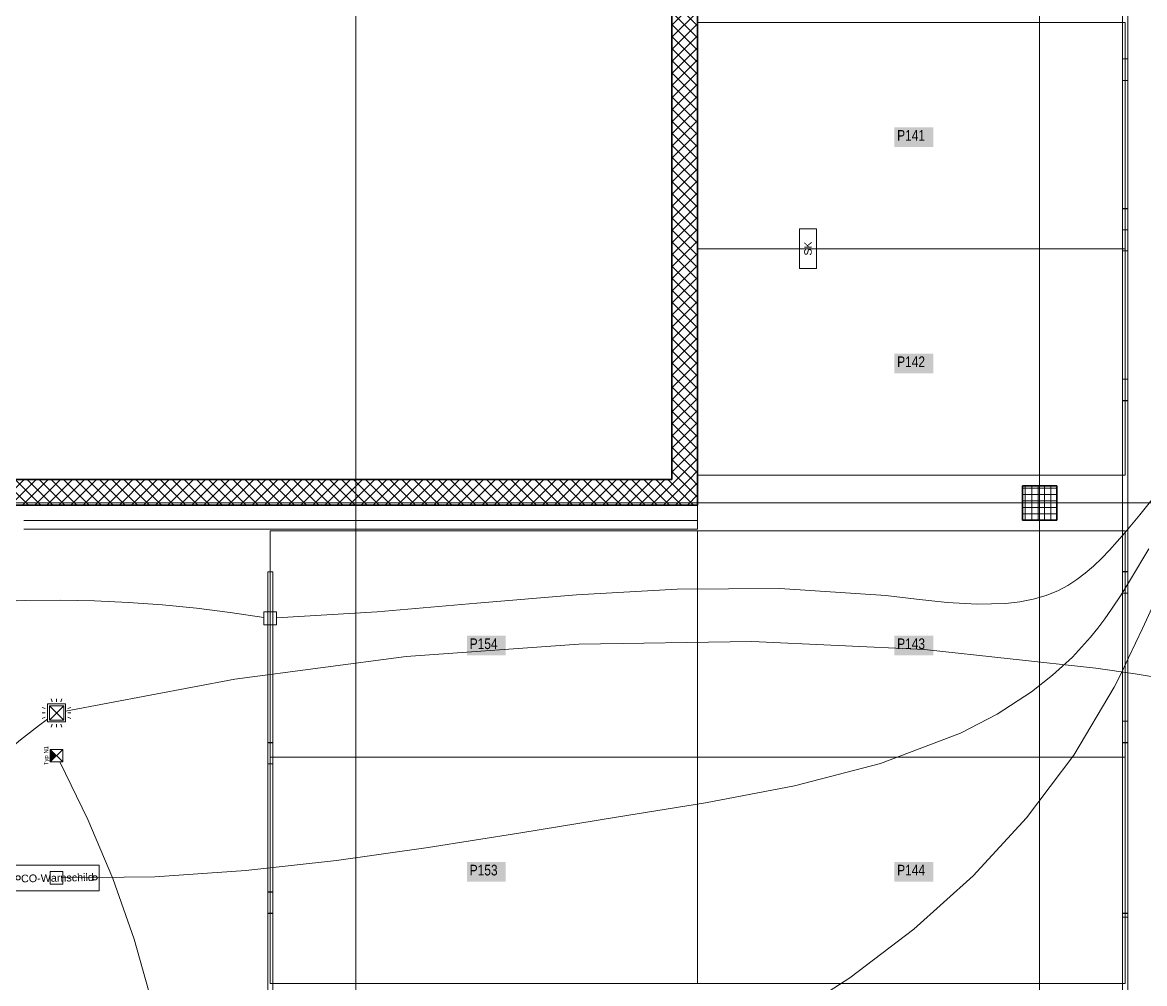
# Model space of a CAD drawing. Extents: x -1067 to 613, y -179 to 712.
# Drawn here: x -843.1 to -580.5, y -12.6 to 212.4 of the extents above; entities that cross this region are included whole.
import ezdxf
from ezdxf.lldxf.tags import DXFTag

# ---------------------------------------------------------------- set-up
doc = ezdxf.new("R2010")
doc.units = 0
doc.layers.get('0').update_dxf_attribs({"lineweight": 13})
for name, color, linetype, lineweight, true_color in [('A-DETL-____-OTLN', 5, 'Continuous', 9, 0x0000ff), ('EL01_WAN_BUS-KNX', 7, 'Continuous', 13, 0xcc0099), ('EL01_WAN_CO-Anlage', 7, 'Continuous', 13, 0x993300), ('EL01_WAN_Leitung_BUS-KNX', 4, 'Continuous', 13, 0x00ffff), ('EL01_WAN_Leitung_HLKS', 5, 'Continuous', 13, 0x0000ff), ('EL01_WAN_Leitung_Licht', 7, 'Continuous', 13, 0x0080ff), ('EL01_WAN_Leitung_Notbeleuchtung', 7, 'Continuous', 13, 0x009900), ('EL01_WAN_Leuchten', 7, 'Continuous', 13, 0x0080ff), ('EL01_WAN_Licht', 7, 'Continuous', 13, 0x0080ff), ('EL01_WAN_Notbeleuchtungen', 7, 'Continuous', 13, 0x009900), ('EL01_WAN_Notbeleuchtungentyp', 7, 'Continuous', 13, 0x009900), ('EL01_WAN_Schlaufkasten', 1, 'Continuous', 13, 0xff0000)]:
    doc.layers.add(name, color=color, linetype=linetype, lineweight=lineweight, true_color=true_color)
for name, color, linetype, lineweight in [('A-FLOR-____-OTLN', 7, 'Continuous', 9), ('A-WALL-____-MCUT', 7, 'Continuous', 35), ('A-WALL-____-PATT', 7, 'Continuous', 35), ('C-PRKG-____-IDEN', 7, 'Continuous', 5), ('C-PRKG-____-OTLN', 7, 'Continuous', 9), ('S-COLS-____-MCUT', 7, 'Continuous', 35), ('S-COLS-____-OTLN', 7, 'Continuous', 9), ('S-GRID-____-OTLN', 7, 'Continuous', 5)]:
    doc.layers.add(name, color=color, linetype=linetype, lineweight=lineweight)
doc.styles.get("Standard").update_dxf_attribs({"font": 'arial.ttf'})
tags = doc.linetypes.add('_Rasterlinie_', pattern=[0.375, 0.2, -0.05, 0.075, -0.05]).pattern_tags.tags
tags[10:11] = [DXFTag(74, 4), DXFTag(75, 0), DXFTag(340, '0'), DXFTag(46, 1.0), DXFTag(50, 0.0), DXFTag(44, 0.0), DXFTag(45, 0.0)]
tags[8:9] = [DXFTag(74, 4), DXFTag(75, 0), DXFTag(340, '0'), DXFTag(46, 1.0), DXFTag(50, 0.0), DXFTag(44, 0.0), DXFTag(45, 0.0)]
tags[6:7] = [DXFTag(74, 4), DXFTag(75, 0), DXFTag(340, '0'), DXFTag(46, 1.0), DXFTag(50, 0.0), DXFTag(44, 0.0), DXFTag(45, 0.0)]
tags[4:5] = [DXFTag(74, 4), DXFTag(75, 0), DXFTag(340, '0'), DXFTag(46, 1.0), DXFTag(50, 0.0), DXFTag(44, 0.0), DXFTag(45, 0.0)]
tags = doc.linetypes.add('Gestrichelt', pattern=[0.1, 0.05, -0.05]).pattern_tags.tags
tags[6:7] = [DXFTag(74, 4), DXFTag(75, 0), DXFTag(340, '0'), DXFTag(46, 1.0), DXFTag(50, 0.0), DXFTag(44, 0.0), DXFTag(45, 0.0)]
tags[4:5] = [DXFTag(74, 4), DXFTag(75, 0), DXFTag(340, '0'), DXFTag(46, 1.0), DXFTag(50, 0.0), DXFTag(44, 0.0), DXFTag(45, 0.0)]

# ---------------------------------------------------------------- blocks, each defined once
blk = doc.blocks.new('Referenz-A0UJ3194XE', base_point=(-1062.18, -175.86))
at = {"layer": 'A-DETL-____-OTLN', "color": 0, "linetype": 'Continuous', "lineweight": 35, "ltscale": 0.35}
blk.add_line((-845.1, 99.38), (-842.7, 99.38), dxfattribs=at)
at = {"layer": 'A-DETL-____-OTLN', "color": 0, "linetype": 'Gestrichelt', "ltscale": 0.13}
for p, q in [((-685.1, 99.36), (-685.1, 93.76)), ((-685.1, 93.76), (-842.7, 93.76))]:
    blk.add_line(p, q, dxfattribs=at)
at = {"layer": 'A-FLOR-____-OTLN', "color": 0, "linetype": 'Continuous', "ltscale": 0.13}
for p, q in [((-685.1, 99.36), (-842.7, 99.36)), ((-685.1, 95.78), (-685.1, 99.38)), ((-685.1, 95.78), (-842.7, 95.78))]:
    blk.add_line(p, q, dxfattribs=at)
at = {"layer": 'A-WALL-____-MCUT', "color": 0, "linetype": 'Continuous', "ltscale": 0.35}
for p, q in [((-691.1, 105.38), (-691.1, 419.38)), ((-685.1, 99.38), (-685.1, 338.38)), ((-691.1, 105.38), (-991.1, 105.38)), ((-842.7, 99.38), (-685.1, 99.38))]:
    blk.add_line(p, q, dxfattribs=at)
at = {"layer": 'A-WALL-____-PATT', "color": 0, "linetype": 'Continuous', "lineweight": 9, "ltscale": 0.13}
for p, q in [((-691.1, 211.7), (-685.1, 217.7)), ((-685.1, 211.55), (-691.1, 217.55)), ((-691.1, 208.87), (-685.1, 214.87)), ((-685.1, 208.72), (-691.1, 214.72)), ((-691.1, 206.04), (-685.1, 212.04)), ((-685.1, 205.89), (-691.1, 211.89)), ((-691.1, 203.22), (-685.1, 209.22)), ((-685.1, 203.07), (-691.1, 209.07)), ((-691.1, 200.39), (-685.1, 206.39)), ((-685.1, 200.24), (-691.1, 206.24)), ((-691.1, 197.56), (-685.1, 203.56)), ((-685.1, 197.41), (-691.1, 203.41)), ((-691.1, 194.73), (-685.1, 200.73)), ((-685.1, 194.58), (-691.1, 200.58)), ((-691.1, 191.9), (-685.1, 197.9)), ((-685.1, 191.75), (-691.1, 197.75)), ((-691.1, 189.07), (-685.1, 195.07)), ((-685.1, 188.92), (-691.1, 194.92)), ((-691.1, 186.25), (-685.1, 192.25)), ((-685.1, 186.09), (-691.1, 192.09)), ((-691.1, 183.42), (-685.1, 189.42)), ((-685.1, 183.27), (-691.1, 189.27)), ((-691.1, 180.59), (-685.1, 186.59)), ((-685.1, 180.44), (-691.1, 186.44)), ((-691.1, 177.76), (-685.1, 183.76)), ((-685.1, 177.61), (-691.1, 183.61)), ((-691.1, 174.93), (-685.1, 180.93)), ((-685.1, 174.78), (-691.1, 180.78)), ((-691.1, 172.1), (-685.1, 178.1)), ((-685.1, 171.95), (-691.1, 177.95)), ((-691.1, 169.28), (-685.1, 175.28)), ((-685.1, 169.12), (-691.1, 175.12)), ((-691.1, 166.45), (-685.1, 172.45)), ((-685.1, 166.3), (-691.1, 172.3)), ((-691.1, 163.62), (-685.1, 169.62)), ((-685.1, 163.47), (-691.1, 169.47)), ((-691.1, 160.79), (-685.1, 166.79)), ((-685.1, 160.64), (-691.1, 166.64)), ((-691.1, 157.96), (-685.1, 163.96)), ((-685.1, 157.81), (-691.1, 163.81)), ((-691.1, 155.13), (-685.1, 161.13)), ((-685.1, 154.98), (-691.1, 160.98)), ((-691.1, 152.3), (-685.1, 158.3)), ((-685.1, 152.15), (-691.1, 158.15)), ((-691.1, 149.48), (-685.1, 155.48)), ((-685.1, 149.32), (-691.1, 155.32)), ((-691.1, 146.65), (-685.1, 152.65)), ((-685.1, 146.5), (-691.1, 152.5)), ((-691.1, 143.82), (-685.1, 149.82)), ((-685.1, 143.67), (-691.1, 149.67)), ((-691.1, 140.99), (-685.1, 146.99)), ((-685.1, 140.84), (-691.1, 146.84)), ((-691.1, 138.16), (-685.1, 144.16)), ((-685.1, 138.01), (-691.1, 144.01)), ((-691.1, 135.33), (-685.1, 141.33)), ((-685.1, 135.18), (-691.1, 141.18)), ((-691.1, 132.51), (-685.1, 138.51)), ((-685.1, 132.35), (-691.1, 138.35)), ((-691.1, 129.68), (-685.1, 135.68)), ((-685.1, 129.53), (-691.1, 135.53)), ((-691.1, 126.85), (-685.1, 132.85)), ((-685.1, 126.7), (-691.1, 132.7)), ((-691.1, 124.02), (-685.1, 130.02)), ((-685.1, 123.87), (-691.1, 129.87)), ((-691.1, 121.19), (-685.1, 127.19)), ((-685.1, 121.04), (-691.1, 127.04)), ((-691.1, 118.36), (-685.1, 124.36)), ((-685.1, 118.21), (-691.1, 124.21)), ((-691.1, 115.53), (-685.1, 121.53)), ((-685.1, 115.38), (-691.1, 121.38)), ((-691.1, 112.71), (-685.1, 118.71)), ((-685.1, 112.56), (-691.1, 118.56)), ((-691.1, 109.88), (-685.1, 115.88)), ((-685.1, 109.73), (-691.1, 115.73)), ((-691.1, 107.05), (-685.1, 113.05)), ((-685.1, 106.9), (-691.1, 112.9)), ((-686.4, 105.38), (-691.1, 110.07)), ((-689.94, 105.38), (-685.1, 110.22)), ((-848.68, 99.38), (-842.68, 105.38)), ((-841.62, 99.38), (-847.62, 105.38)), ((-845.85, 99.38), (-839.85, 105.38)), ((-838.79, 99.38), (-844.79, 105.38)), ((-843.02, 99.38), (-837.02, 105.38)), ((-835.97, 99.38), (-841.97, 105.38)), ((-840.19, 99.38), (-834.19, 105.38)), ((-833.14, 99.38), (-839.14, 105.38)), ((-837.36, 99.38), (-831.36, 105.38)), ((-830.31, 99.38), (-836.31, 105.38)), ((-834.54, 99.38), (-828.54, 105.38)), ((-827.48, 99.38), (-833.48, 105.38)), ((-831.71, 99.38), (-825.71, 105.38)), ((-824.65, 99.38), (-830.65, 105.38)), ((-828.88, 99.38), (-822.88, 105.38)), ((-821.82, 99.38), (-827.82, 105.38)), ((-826.05, 99.38), (-820.05, 105.38)), ((-819, 99.38), (-825, 105.38)), ((-823.22, 99.38), (-817.22, 105.38)), ((-816.17, 99.38), (-822.17, 105.38)), ((-820.39, 99.38), (-814.39, 105.38)), ((-813.34, 99.38), (-819.34, 105.38)), ((-817.56, 99.38), (-811.56, 105.38)), ((-810.51, 99.38), (-816.51, 105.38)), ((-814.74, 99.38), (-808.74, 105.38)), ((-807.68, 99.38), (-813.68, 105.38)), ((-811.91, 99.38), (-805.91, 105.38)), ((-804.85, 99.38), (-810.85, 105.38)), ((-809.08, 99.38), (-803.08, 105.38)), ((-802.03, 99.38), (-808.03, 105.38)), ((-806.25, 99.38), (-800.25, 105.38)), ((-799.2, 99.38), (-805.2, 105.38)), ((-803.42, 99.38), (-797.42, 105.38)), ((-796.37, 99.38), (-802.37, 105.38)), ((-800.59, 99.38), (-794.59, 105.38)), ((-793.54, 99.38), (-799.54, 105.38)), ((-797.77, 99.38), (-791.77, 105.38)), ((-790.71, 99.38), (-796.71, 105.38)), ((-794.94, 99.38), (-788.94, 105.38)), ((-787.88, 99.38), (-793.88, 105.38)), ((-792.11, 99.38), (-786.11, 105.38)), ((-785.05, 99.38), (-791.05, 105.38)), ((-789.28, 99.38), (-783.28, 105.38)), ((-782.23, 99.38), (-788.23, 105.38)), ((-786.45, 99.38), (-780.45, 105.38)), ((-779.4, 99.38), (-785.4, 105.38)), ((-783.62, 99.38), (-777.62, 105.38)), ((-776.57, 99.38), (-782.57, 105.38)), ((-780.8, 99.38), (-774.8, 105.38)), ((-773.74, 99.38), (-779.74, 105.38)), ((-777.97, 99.38), (-771.97, 105.38)), ((-770.91, 99.38), (-776.91, 105.38)), ((-775.14, 99.38), (-769.14, 105.38)), ((-768.08, 99.38), (-774.08, 105.38)), ((-772.31, 99.38), (-766.31, 105.38)), ((-765.26, 99.38), (-771.26, 105.38)), ((-769.48, 99.38), (-763.48, 105.38)), ((-762.43, 99.38), (-768.43, 105.38)), ((-766.65, 99.38), (-760.65, 105.38)), ((-759.6, 99.38), (-765.6, 105.38)), ((-763.82, 99.38), (-757.82, 105.38)), ((-756.77, 99.38), (-762.77, 105.38)), ((-761, 99.38), (-755, 105.38)), ((-753.94, 99.38), (-759.94, 105.38)), ((-758.17, 99.38), (-752.17, 105.38)), ((-751.11, 99.38), (-757.11, 105.38)), ((-755.34, 99.38), (-749.34, 105.38)), ((-748.28, 99.38), (-754.28, 105.38)), ((-752.51, 99.38), (-746.51, 105.38)), ((-745.46, 99.38), (-751.46, 105.38)), ((-749.68, 99.38), (-743.68, 105.38)), ((-742.63, 99.38), (-748.63, 105.38)), ((-746.85, 99.38), (-740.85, 105.38)), ((-739.8, 99.38), (-745.8, 105.38)), ((-744.03, 99.38), (-738.03, 105.38)), ((-736.97, 99.38), (-742.97, 105.38)), ((-741.2, 99.38), (-735.2, 105.38)), ((-734.14, 99.38), (-740.14, 105.38)), ((-738.37, 99.38), (-732.37, 105.38)), ((-731.31, 99.38), (-737.31, 105.38)), ((-735.54, 99.38), (-729.54, 105.38)), ((-728.49, 99.38), (-734.49, 105.38)), ((-732.71, 99.38), (-726.71, 105.38)), ((-725.66, 99.38), (-731.66, 105.38)), ((-729.88, 99.38), (-723.88, 105.38)), ((-722.83, 99.38), (-728.83, 105.38)), ((-727.06, 99.38), (-721.06, 105.38)), ((-720, 99.38), (-726, 105.38)), ((-724.23, 99.38), (-718.23, 105.38)), ((-717.17, 99.38), (-723.17, 105.38)), ((-721.4, 99.38), (-715.4, 105.38)), ((-714.34, 99.38), (-720.34, 105.38)), ((-718.57, 99.38), (-712.57, 105.38)), ((-711.52, 99.38), (-717.52, 105.38)), ((-715.74, 99.38), (-709.74, 105.38)), ((-708.69, 99.38), (-714.69, 105.38)), ((-712.91, 99.38), (-706.91, 105.38)), ((-705.86, 99.38), (-711.86, 105.38)), ((-710.08, 99.38), (-704.08, 105.38)), ((-703.03, 99.38), (-709.03, 105.38)), ((-707.26, 99.38), (-701.26, 105.38)), ((-700.2, 99.38), (-706.2, 105.38)), ((-704.43, 99.38), (-698.43, 105.38)), ((-697.37, 99.38), (-703.37, 105.38)), ((-701.6, 99.38), (-695.6, 105.38)), ((-694.54, 99.38), (-700.54, 105.38)), ((-698.77, 99.38), (-692.77, 105.38)), ((-691.72, 99.38), (-697.72, 105.38)), ((-695.94, 99.38), (-689.94, 105.38)), ((-688.89, 99.38), (-694.89, 105.38)), ((-693.11, 99.38), (-687.11, 105.38)), ((-686.06, 99.38), (-692.06, 105.38)), ((-689.23, 105.38), (-691.1, 107.24)), ((-685.1, 101.24), (-689.23, 105.38)), ((-687.11, 105.38), (-685.1, 107.39)), ((-685.1, 104.07), (-686.4, 105.38)), ((-690.29, 99.38), (-685.1, 104.56)), ((-687.46, 99.38), (-685.1, 101.74))]:
    blk.add_line(p, q, dxfattribs=at)
at = {"layer": 'C-PRKG-____-IDEN', "color": 7, "linetype": 'Continuous', "ltscale": 0.13, "true_color": 0xffffff}
for points in [[(-639.05, 183.2), (-629.98, 183.2), (-639.05, 187.79)], [(-629.98, 183.2), (-639.05, 187.79), (-629.98, 187.79)], [(-639.05, 130.21), (-629.98, 130.21), (-639.05, 134.81)], [(-629.98, 130.21), (-639.05, 134.81), (-629.98, 134.81)], [(-739.05, 64.19), (-729.98, 64.19), (-739.05, 68.78)], [(-729.98, 64.19), (-739.05, 68.78), (-729.98, 68.78)], [(-639.05, 64.19), (-629.98, 64.19), (-639.05, 68.78)], [(-629.98, 64.19), (-639.05, 68.78), (-629.98, 68.78)], [(-739.05, 11.2), (-729.98, 11.2), (-739.05, 15.79)], [(-729.98, 11.2), (-739.05, 15.79), (-729.98, 15.79)], [(-639.05, 11.2), (-629.98, 11.2), (-639.05, 15.8)], [(-629.98, 11.2), (-639.05, 15.8), (-629.98, 15.8)]]:
    blk.add_solid(points, dxfattribs=at)
at = {"layer": 'C-PRKG-____-OTLN', "color": 0, "linetype": 'Continuous', "ltscale": 0.13}
for p, q in [((-685.1, 212.35), (-585.1, 212.35)), ((-685.1, 159.37), (-685.1, 212.35)), ((-585.1, 212.35), (-685.1, 212.35)), ((-685.1, 159.37), (-685.1, 212.35)), ((-685.1, 212.35), (-585.1, 212.35)), ((-585.1, 159.37), (-585.1, 212.35)), ((-585.1, 159.37), (-585.1, 212.35)), ((-585.1, 212.35), (-585.1, 159.37)), ((-585.1, 212.35), (-585.1, 212.35)), ((-685.1, 159.37), (-585.1, 159.37)), ((-685.1, 159.37), (-585.1, 159.37)), ((-585.1, 159.37), (-685.1, 159.37)), ((-685.1, 159.37), (-585.1, 159.37)), ((-685.1, 106.38), (-685.1, 159.37)), ((-585.1, 159.37), (-685.1, 159.37)), ((-685.1, 106.38), (-685.1, 159.37)), ((-685.1, 159.37), (-585.1, 159.37)), ((-585.1, 159.37), (-585.1, 159.37)), ((-585.1, 106.38), (-585.1, 159.37)), ((-585.1, 106.38), (-585.1, 159.37)), ((-585.1, 159.37), (-585.1, 106.38)), ((-585.1, 159.37), (-585.1, 159.37)), ((-685.1, 106.38), (-585.1, 106.38)), ((-685.1, 106.38), (-585.1, 106.38)), ((-585.1, 106.38), (-685.1, 106.38)), ((-585.1, 106.38), (-585.1, 106.38)), ((-685.1, 93.34), (-785.1, 93.34)), ((-785.1, 93.34), (-785.1, 40.36)), ((-785.1, 93.34), (-785.1, 93.34)), ((-685.1, 40.36), (-685.1, 93.34)), ((-685.1, 93.34), (-685.1, 93.34)), ((-585.1, 93.34), (-685.1, 93.34)), ((-685.1, 93.34), (-685.1, 40.36)), ((-685.1, 93.34), (-685.1, 93.34)), ((-585.1, 40.36), (-585.1, 93.34)), ((-585.1, 93.34), (-585.1, 93.34)), ((-785.1, 40.36), (-685.1, 40.36)), ((-785.1, 40.35), (-785.1, 40.36)), ((-685.1, 40.35), (-785.1, 40.35)), ((-785.1, 40.35), (-785.1, -12.63)), ((-785.1, 40.35), (-785.1, 40.35)), ((-685.1, 40.36), (-685.1, 40.35)), ((-685.1, 40.36), (-585.1, 40.36)), ((-685.1, 40.35), (-685.1, 40.36)), ((-585.1, 40.36), (-685.1, 40.36)), ((-685.1, 40.36), (-685.1, -12.63)), ((-685.1, 40.36), (-685.1, 40.35)), ((-685.1, -12.63), (-685.1, 40.35)), ((-685.1, 40.35), (-685.1, 40.35)), ((-585.1, 40.36), (-585.1, 40.35)), ((-585.1, -12.63), (-585.1, 40.36)), ((-585.1, 40.36), (-585.1, 40.35)), ((-785.1, -12.63), (-685.1, -12.63)), ((-785.1, -12.63), (-785.1, -12.63)), ((-685.1, -12.63), (-685.1, -12.63)), ((-685.1, -12.63), (-585.1, -12.63)), ((-685.1, -12.63), (-685.1, -12.63)), ((-585.1, -12.63), (-585.1, -12.63))]:
    blk.add_line(p, q, dxfattribs=at)
at = {"layer": 'S-COLS-____-MCUT', "color": 0, "linetype": 'Continuous', "ltscale": 0.35}
for p, q in [((-601.1, 103.88), (-609.1, 103.88)), ((-609.1, 103.88), (-609.1, 95.88)), ((-601.1, 95.88), (-601.1, 103.88)), ((-609.1, 95.88), (-601.1, 95.88))]:
    blk.add_line(p, q, dxfattribs=at)
at = {"layer": 'S-COLS-____-OTLN', "color": 0, "linetype": 'Continuous', "ltscale": 0.13}
for p, q in [((-609.1, 103.34), (-601.1, 103.34)), ((-608.44, 95.88), (-608.44, 103.88)), ((-606.94, 95.88), (-606.94, 103.88)), ((-605.44, 95.88), (-605.44, 103.88)), ((-603.94, 95.88), (-603.94, 103.88)), ((-602.44, 95.88), (-602.44, 103.88)), ((-609.1, 101.84), (-601.1, 101.84)), ((-609.1, 100.34), (-601.1, 100.34)), ((-609.1, 98.84), (-601.1, 98.84)), ((-609.1, 97.34), (-601.1, 97.34))]:
    blk.add_line(p, q, dxfattribs=at)
at = {"layer": 'S-GRID-____-OTLN', "color": 0, "linetype": '_Rasterlinie_', "ltscale": 0.13}
for p, q in [((-765.1, -171.09), (-765.1, 546.38)), ((-605.1, -171.09), (-605.1, 546.38)), ((-1046.54, 99.88), (-144.67, 99.88))]:
    blk.add_line(p, q, dxfattribs=at)
at = {"layer": 'C-PRKG-____-IDEN', "color": 0, "linetype": 'Continuous', "ltscale": 0.13, "char_height": 2.5, "attachment_point": 1}
for s, insert in [('{\\W0.8;\\fArial;P141}', (-638.43, 187.17)), ('{\\W0.8;\\fArial;P142}', (-638.43, 134.18)), ('{\\W0.8;\\fArial;P154}', (-738.43, 68.16)), ('{\\W0.8;\\fArial;P143}', (-638.43, 68.16)), ('{\\W0.8;\\fArial;P153}', (-738.43, 15.17)), ('{\\W0.8;\\fArial;P144}', (-638.43, 15.17))]:
    blk.add_mtext(s, dxfattribs=dict(at, insert=insert))
blk = doc.blocks.new('Einzeiliger Text-A0UJ31GKXE', base_point=(-843.41, 11.05))
at = {"color": 0, "lineweight": -2, "insert": (-843.41, 12.85), "char_height": 1.8, "attachment_point": 1, "rotation": 1.124}
blk.add_mtext('{\\fArial;CO-Warnschild}', dxfattribs=at)
blk = doc.blocks.new('Kabelkanal-A0UJ31HIXE', base_point=(-585.7, 43.75))
at = {"color": 0, "linetype": 'ByBlock', "lineweight": -2, "ltscale": 0.13}
for p, q in [((-585.69, 83.74), (-585.69, 83.77)), ((-585.69, 83.77), (-584.49, 83.77)), ((-585.69, 43.78), (-585.69, 83.77)), ((-585.69, 83.74), (-584.49, 83.74)), ((-585.69, 43.75), (-585.69, 83.74)), ((-584.49, 83.74), (-584.49, 83.77)), ((-584.49, 83.77), (-584.49, 43.78)), ((-584.49, 83.74), (-584.49, 43.75)), ((-585.69, 43.75), (-585.69, 43.78)), ((-584.49, 43.78), (-585.69, 43.78)), ((-584.49, 43.75), (-585.69, 43.75)), ((-584.49, 43.75), (-584.49, 43.78))]:
    blk.add_line(p, q, dxfattribs=at)
blk = doc.blocks.new('Deckendose UP-A0UJ31HMXE', base_point=(-836.59, 10.61))
at = {"color": 0, "lineweight": -2}
for p, q in [((-836.59, 10.61), (-836.59, 13.61)), ((-836.59, 13.61), (-833.59, 13.61)), ((-833.59, 13.61), (-833.59, 10.61)), ((-833.59, 10.61), (-836.59, 10.61))]:
    blk.add_line(p, q, dxfattribs=at)
blk = doc.blocks.new('Deckendose UP-A0UJ31M6XE', base_point=(-786.59, 71.36))
at = {"color": 0, "lineweight": -2}
for p, q in [((-786.59, 71.36), (-786.59, 74.36)), ((-786.59, 74.36), (-783.59, 74.36)), ((-783.59, 74.36), (-783.59, 71.36)), ((-783.59, 71.36), (-786.59, 71.36))]:
    blk.add_line(p, q, dxfattribs=at)
blk = doc.blocks.new('LED-Langfeldleuchte 37W-A0UJ31NOXE', base_point=(-585.7, -27.09))
at = {"color": 0, "linetype": 'ByBlock', "lineweight": -2, "ltscale": 0.13}
for p, q in [((-585.69, 2.9), (-585.69, 2.91)), ((-585.69, -27.09), (-585.69, 2.91)), ((-585.69, 2.91), (-584.49, 2.91)), ((-585.69, -27.09), (-585.69, 2.9)), ((-585.69, 2.9), (-584.49, 2.9)), ((-584.49, 2.9), (-584.49, 2.91)), ((-584.49, 2.91), (-584.49, -27.09)), ((-584.49, 2.9), (-584.49, -27.09)), ((-585.69, -27.09), (-585.69, -27.09)), ((-584.49, -27.09), (-585.69, -27.09)), ((-584.49, -27.09), (-585.69, -27.09)), ((-584.49, -27.09), (-584.49, -27.09))]:
    blk.add_line(p, q, dxfattribs=at)
blk = doc.blocks.new('Notleuchte eckig-A0UJ31NUXE', base_point=(-836.55, 39.27))
at = {"color": 0, "lineweight": -2}
for p, q in [((-833.63, 39.27), (-836.55, 42.19)), ((-833.63, 42.19), (-836.55, 39.27)), ((-836.55, 39.27), (-836.55, 42.19)), ((-836.55, 42.19), (-833.63, 42.19)), ((-833.63, 42.19), (-833.63, 39.27)), ((-833.63, 39.27), (-836.55, 39.27))]:
    blk.add_line(p, q, dxfattribs=at)
for points in [[(-835.09, 40.73), (-836.55, 40.73), (-836.55, 42.19)], [(-836.55, 39.27), (-835.09, 40.73), (-836.55, 40.73)]]:
    blk.add_solid(points, dxfattribs=at)
blk = doc.blocks.new('Bemerkung 1-A0UJ31NWXE', base_point=(-838.04, 38.47))
at = {"color": 0, "lineweight": -2, "insert": (-838.04, 38.47), "char_height": 1, "attachment_point": 1, "rotation": 90}
blk.add_mtext('{\\fArial;Typ N1}', dxfattribs=at)
blk = doc.blocks.new('Kabelkanal-A0UJ31OIXE', base_point=(-785.7, -27.98))
at = {"color": 0, "linetype": 'ByBlock', "lineweight": -2, "ltscale": 0.13}
for p, q in [((-785.69, 3.82), (-785.69, 3.84)), ((-785.69, 3.84), (-784.49, 3.84)), ((-785.69, -27.96), (-785.69, 3.84)), ((-785.69, 3.82), (-784.49, 3.82)), ((-785.69, -27.98), (-785.69, 3.82)), ((-784.49, 3.82), (-784.49, 3.84)), ((-784.49, 3.84), (-784.49, -27.96)), ((-784.49, 3.82), (-784.49, -27.98)), ((-785.69, -27.98), (-785.69, -27.96)), ((-784.49, -27.96), (-785.69, -27.96)), ((-784.49, -27.98), (-785.69, -27.98)), ((-784.49, -27.98), (-784.49, -27.96))]:
    blk.add_line(p, q, dxfattribs=at)
blk = doc.blocks.new('Leitung-A0UJ31OUXE', base_point=(-873.16, -147.17))
at = {"color": 0, "linetype": 'ByBlock', "lineweight": -2, "ltscale": 0.13}
for p, q in [((-841.43, 46.07), (-839.33, 47.67)), ((-839.33, 47.67), (-837.19, 49.23)), ((-843.49, 44.41), (-841.43, 46.07)), ((-846.82, 41.54), (-846.16, 42.13)), ((-846.16, 42.13), (-845.51, 42.71)), ((-845.51, 42.71), (-843.49, 44.41)), ((-849.35, 39.13), (-848.72, 39.75)), ((-848.72, 39.75), (-848.1, 40.35)), ((-848.1, 40.35), (-847.46, 40.95)), ((-847.46, 40.95), (-846.82, 41.54)), ((-856.01, 31.46), (-849.35, 39.13)), ((-861.5, 23.01), (-856.01, 31.46)), ((-865.86, 13.87), (-861.5, 23.01)), ((-869.16, 4.12), (-865.86, 13.87)), ((-871.45, -6.14), (-869.16, 4.12)), ((-872.8, -16.84), (-871.45, -6.14)), ((-873.16, -33.5), (-872.8, -16.84)), ((-871.73, -50.64), (-873.16, -33.5)), ((-868.69, -67.96), (-871.73, -50.64)), ((-864.24, -85.19), (-868.69, -67.96)), ((-858.58, -102.01), (-864.24, -85.19)), ((-851.91, -118.14), (-858.58, -102.01)), ((-844.43, -133.3), (-851.91, -118.14)), ((-836.33, -147.17), (-844.43, -133.3))]:
    blk.add_line(p, q, dxfattribs=at)
blk = doc.blocks.new('Kabelkanal-A0UJ31PGXE', base_point=(-585.7, 123.8))
at = {"color": 0, "linetype": 'ByBlock', "lineweight": -2, "ltscale": 0.13}
for p, q in [((-585.69, 163.79), (-585.69, 163.82)), ((-585.69, 163.82), (-584.49, 163.82)), ((-585.69, 123.83), (-585.69, 163.82)), ((-585.69, 163.79), (-584.49, 163.79)), ((-585.69, 123.8), (-585.69, 163.79)), ((-584.49, 163.79), (-584.49, 163.82)), ((-584.49, 163.82), (-584.49, 123.83)), ((-584.49, 163.79), (-584.49, 123.8)), ((-585.69, 123.8), (-585.69, 123.83)), ((-584.49, 123.83), (-585.69, 123.83)), ((-584.49, 123.8), (-585.69, 123.8)), ((-584.49, 123.8), (-584.49, 123.83))]:
    blk.add_line(p, q, dxfattribs=at)
blk = doc.blocks.new('Bewegungsmelder UP-A0UJ31RCXE', base_point=(-838.42, 47.41))
at = {"color": 0, "lineweight": -2}
for p, q in [((-837.19, 52.83), (-837.19, 48.63)), ((-832.99, 52.83), (-837.19, 52.83)), ((-836.1, 53.34), (-836.37, 54.05)), ((-835.09, 53.34), (-835.09, 54.05)), ((-834.09, 53.34), (-833.82, 54.05)), ((-832.99, 48.63), (-832.99, 52.83)), ((-837.71, 51.73), (-838.42, 52.01)), ((-837.71, 50.73), (-838.42, 50.73)), ((-833.41, 52.41), (-836.77, 52.41)), ((-836.77, 52.41), (-836.77, 49.05)), ((-836.77, 52.41), (-833.41, 49.05)), ((-833.41, 52.41), (-836.77, 49.05)), ((-833.41, 49.05), (-833.41, 52.41)), ((-832.48, 51.73), (-831.77, 52.01)), ((-832.48, 50.73), (-831.77, 50.73)), ((-837.71, 49.73), (-838.42, 49.45)), ((-837.19, 48.63), (-832.99, 48.63)), ((-836.77, 49.05), (-833.41, 49.05)), ((-836.1, 48.12), (-836.37, 47.41)), ((-835.09, 48.12), (-835.09, 47.41)), ((-834.09, 48.12), (-833.82, 47.41)), ((-832.48, 49.73), (-831.77, 49.45))]:
    blk.add_line(p, q, dxfattribs=at)
blk = doc.blocks.new('LED-Langfeldleuchte 37W-A0UJ31SOXE', base_point=(-585.7, 168.75))
at = {"color": 0, "linetype": 'ByBlock', "lineweight": -2, "ltscale": 0.13}
for p, q in [((-585.69, 198.75), (-585.69, 198.75)), ((-585.69, 168.75), (-585.69, 198.75)), ((-585.69, 198.75), (-584.49, 198.75)), ((-585.69, 168.76), (-585.69, 198.75)), ((-585.69, 198.75), (-584.49, 198.75)), ((-584.49, 198.75), (-584.49, 198.75)), ((-584.49, 198.75), (-584.49, 168.75)), ((-584.49, 198.75), (-584.49, 168.76)), ((-585.69, 168.75), (-585.69, 168.76)), ((-584.49, 168.76), (-585.69, 168.76)), ((-584.49, 168.75), (-585.69, 168.75)), ((-584.49, 168.75), (-584.49, 168.76))]:
    blk.add_line(p, q, dxfattribs=at)
blk = doc.blocks.new('LED-Langfeldleuchte 37W-A0UJ31TGXE', base_point=(-585.7, 128.85))
at = {"color": 0, "linetype": 'ByBlock', "lineweight": -2, "ltscale": 0.13}
for p, q in [((-585.69, 158.85), (-585.69, 158.85)), ((-585.69, 128.85), (-585.69, 158.85)), ((-585.69, 158.85), (-584.49, 158.85)), ((-585.69, 128.86), (-585.69, 158.85)), ((-585.69, 158.85), (-584.49, 158.85)), ((-584.49, 158.85), (-584.49, 158.85)), ((-584.49, 158.85), (-584.49, 128.85)), ((-584.49, 158.85), (-584.49, 128.86)), ((-585.69, 128.85), (-585.69, 128.86)), ((-584.49, 128.86), (-585.69, 128.86)), ((-584.49, 128.85), (-585.69, 128.85)), ((-584.49, 128.85), (-584.49, 128.86))]:
    blk.add_line(p, q, dxfattribs=at)
blk = doc.blocks.new('Kabelkanal-A0UJ31TSXE', base_point=(-785.7, 43.75))
at = {"color": 0, "linetype": 'ByBlock', "lineweight": -2, "ltscale": 0.13}
for p, q in [((-785.69, 83.74), (-785.69, 83.77)), ((-785.69, 83.77), (-784.49, 83.77)), ((-785.69, 43.78), (-785.69, 83.77)), ((-785.69, 83.74), (-784.49, 83.74)), ((-785.69, 43.75), (-785.69, 83.74)), ((-784.49, 83.74), (-784.49, 83.77)), ((-784.49, 83.77), (-784.49, 43.78)), ((-784.49, 83.74), (-784.49, 43.75)), ((-785.69, 43.75), (-785.69, 43.78)), ((-784.49, 43.78), (-785.69, 43.78)), ((-784.49, 43.75), (-785.69, 43.75)), ((-784.49, 43.75), (-784.49, 43.78))]:
    blk.add_line(p, q, dxfattribs=at)
blk = doc.blocks.new('Leitung-A0UJ31X8XE', base_point=(-833.59, 12.13))
at = {"color": 0, "linetype": 'ByBlock', "lineweight": -2, "ltscale": 0.13}
for p, q in [((-583.81, 81.92), (-579.54, 89.13)), ((-586.01, 78.4), (-583.81, 81.92)), ((-588.28, 74.97), (-586.01, 78.4)), ((-589.85, 72.74), (-588.28, 74.97)), ((-591.48, 70.58), (-589.85, 72.74)), ((-597.43, 63.8), (-593.16, 68.49)), ((-593.16, 68.49), (-591.48, 70.58)), ((-602.06, 59.52), (-597.43, 63.8)), ((-607.02, 55.62), (-602.06, 59.52)), ((-615.03, 50.42), (-607.02, 55.62)), ((-623.64, 45.96), (-615.03, 50.42)), ((-642.34, 38.85), (-623.64, 45.96)), ((-662.43, 33.64), (-642.34, 38.85)), ((-683.25, 29.68), (-662.43, 33.64)), ((-704.11, 26.3), (-683.25, 29.68)), ((-726.43, 22.67), (-704.11, 26.3)), ((-748.18, 19.21), (-726.43, 22.67)), ((-769.58, 16.17), (-748.18, 19.21)), ((-790.81, 13.81), (-769.58, 16.17)), ((-812.08, 12.38), (-790.81, 13.81)), ((-833.59, 12.13), (-812.08, 12.38))]:
    blk.add_line(p, q, dxfattribs=at)
blk = doc.blocks.new('Langfeldleuchte_ 1-flammig_ 18 W-A0UJ31Z8XE', base_point=(-845.09, 9.11))
at = {"color": 0, "lineweight": -2}
for p, q in [((-845.09, 15.11), (-825.09, 15.11)), ((-845.09, 9.11), (-845.09, 15.11)), ((-825.09, 9.11), (-825.09, 15.11)), ((-844.58, 12.24), (-844.59, 12.18)), ((-844.59, 12.18), (-844.59, 12.11)), ((-844.59, 12.11), (-844.59, 12.05)), ((-844.59, 12.05), (-844.58, 11.98)), ((-844.56, 12.3), (-844.58, 12.24)), ((-844.58, 11.98), (-844.56, 11.92)), ((-844.53, 12.36), (-844.56, 12.3)), ((-844.56, 11.92), (-844.53, 11.86)), ((-844.49, 12.42), (-844.53, 12.36)), ((-844.53, 11.86), (-844.49, 11.81)), ((-844.45, 12.47), (-844.49, 12.42)), ((-844.49, 11.81), (-844.45, 11.76)), ((-844.4, 12.51), (-844.45, 12.47)), ((-844.45, 11.76), (-844.4, 11.72)), ((-844.34, 12.55), (-844.4, 12.51)), ((-844.4, 11.72), (-844.34, 11.68)), ((-844.29, 12.57), (-844.34, 12.55)), ((-844.34, 11.68), (-844.29, 11.65)), ((-844.22, 12.6), (-844.29, 12.57)), ((-844.29, 11.65), (-844.22, 11.63)), ((-844.16, 12.61), (-844.22, 12.6)), ((-844.22, 11.63), (-844.16, 11.62)), ((-844.09, 12.61), (-844.16, 12.61)), ((-844.16, 11.62), (-844.09, 11.61)), ((-844.03, 12.61), (-844.09, 12.61)), ((-844.09, 11.61), (-844.03, 11.62)), ((-843.97, 12.6), (-844.03, 12.61)), ((-844.03, 11.62), (-843.97, 11.63)), ((-843.9, 12.57), (-843.97, 12.6)), ((-843.97, 11.63), (-843.9, 11.65)), ((-843.84, 12.55), (-843.9, 12.57)), ((-843.9, 11.65), (-843.84, 11.68)), ((-843.79, 12.51), (-843.84, 12.55)), ((-843.84, 11.68), (-843.79, 11.72)), ((-843.74, 12.47), (-843.79, 12.51)), ((-843.79, 11.72), (-843.74, 11.76)), ((-843.7, 12.42), (-843.74, 12.47)), ((-843.74, 11.76), (-843.7, 11.81)), ((-843.66, 12.36), (-843.7, 12.42)), ((-843.7, 11.81), (-843.66, 11.86)), ((-843.63, 12.3), (-843.66, 12.36)), ((-843.66, 11.86), (-843.63, 11.92)), ((-843.61, 12.24), (-843.63, 12.3)), ((-843.63, 11.92), (-843.61, 11.98)), ((-843.6, 12.18), (-843.61, 12.24)), ((-843.61, 11.98), (-843.6, 12.05)), ((-843.59, 12.11), (-843.6, 12.18)), ((-843.6, 12.05), (-843.59, 12.11)), ((-826.58, 12.24), (-826.59, 12.18)), ((-826.59, 12.18), (-826.59, 12.11)), ((-826.59, 12.11), (-826.59, 12.05)), ((-826.59, 12.05), (-826.58, 11.98)), ((-826.56, 12.3), (-826.58, 12.24)), ((-826.58, 11.98), (-826.56, 11.92)), ((-826.53, 12.36), (-826.56, 12.3)), ((-826.56, 11.92), (-826.53, 11.86)), ((-826.49, 12.42), (-826.53, 12.36)), ((-826.53, 11.86), (-826.49, 11.81)), ((-826.45, 12.47), (-826.49, 12.42)), ((-826.49, 11.81), (-826.45, 11.76)), ((-826.4, 12.51), (-826.45, 12.47)), ((-826.45, 11.76), (-826.4, 11.72)), ((-826.34, 12.55), (-826.4, 12.51)), ((-826.4, 11.72), (-826.34, 11.68)), ((-826.29, 12.57), (-826.34, 12.55)), ((-826.34, 11.68), (-826.29, 11.65)), ((-826.22, 12.6), (-826.29, 12.57)), ((-826.29, 11.65), (-826.22, 11.63)), ((-826.16, 12.61), (-826.22, 12.6)), ((-826.22, 11.63), (-826.16, 11.62)), ((-826.09, 12.61), (-826.16, 12.61)), ((-826.16, 11.62), (-826.09, 11.61)), ((-826.03, 12.61), (-826.09, 12.61)), ((-826.09, 11.61), (-826.03, 11.62)), ((-825.97, 12.6), (-826.03, 12.61)), ((-826.03, 11.62), (-825.97, 11.63)), ((-825.9, 12.57), (-825.97, 12.6)), ((-825.97, 11.63), (-825.9, 11.65)), ((-825.84, 12.55), (-825.9, 12.57)), ((-825.9, 11.65), (-825.84, 11.68)), ((-825.79, 12.51), (-825.84, 12.55)), ((-825.84, 11.68), (-825.79, 11.72)), ((-825.74, 12.47), (-825.79, 12.51)), ((-825.79, 11.72), (-825.74, 11.76)), ((-825.7, 12.42), (-825.74, 12.47)), ((-825.74, 11.76), (-825.7, 11.81)), ((-825.66, 12.36), (-825.7, 12.42)), ((-825.7, 11.81), (-825.66, 11.86)), ((-825.63, 12.3), (-825.66, 12.36)), ((-825.66, 11.86), (-825.63, 11.92)), ((-825.61, 12.24), (-825.63, 12.3)), ((-825.63, 11.92), (-825.61, 11.98)), ((-825.6, 12.18), (-825.61, 12.24)), ((-825.61, 11.98), (-825.6, 12.05)), ((-825.59, 12.11), (-825.6, 12.18)), ((-825.6, 12.05), (-825.59, 12.11)), ((-845.09, 9.11), (-825.09, 9.11))]:
    blk.add_line(p, q, dxfattribs=at)
blk = doc.blocks.new('Kabelkanal-A0UJ31ZOXE', base_point=(-585.7, 3.78))
at = {"color": 0, "linetype": 'ByBlock', "lineweight": -2, "ltscale": 0.13}
for p, q in [((-585.69, 43.78), (-585.69, 43.8)), ((-585.69, 43.8), (-584.49, 43.8)), ((-585.69, 3.81), (-585.69, 43.8)), ((-585.69, 43.78), (-584.49, 43.78)), ((-585.69, 3.78), (-585.69, 43.78)), ((-584.49, 43.78), (-584.49, 43.8)), ((-584.49, 43.8), (-584.49, 3.81)), ((-584.49, 43.78), (-584.49, 3.78)), ((-585.69, 3.78), (-585.69, 3.81)), ((-584.49, 3.81), (-585.69, 3.81)), ((-584.49, 3.78), (-585.69, 3.78)), ((-584.49, 3.78), (-584.49, 3.81))]:
    blk.add_line(p, q, dxfattribs=at)
blk = doc.blocks.new('Leitung-A0UJ321AXE', base_point=(-883.59, 73.09))
at = {"color": 0, "linetype": 'ByBlock', "lineweight": -2, "ltscale": 0.13}
for p, q in [((-867.21, 75.35), (-858.97, 76.15)), ((-858.97, 76.15), (-850.71, 76.71)), ((-850.71, 76.71), (-842.44, 77.03)), ((-842.44, 77.03), (-834.16, 77.11)), ((-834.16, 77.11), (-826.2, 76.95)), ((-826.2, 76.95), (-818.24, 76.58)), ((-818.24, 76.58), (-810.3, 75.99)), ((-883.59, 73.09), (-875.42, 74.33)), ((-875.42, 74.33), (-867.21, 75.35)), ((-810.3, 75.99), (-802.37, 75.21)), ((-802.37, 75.21), (-794.47, 74.24)), ((-794.47, 74.24), (-786.59, 73.09))]:
    blk.add_line(p, q, dxfattribs=at)
blk = doc.blocks.new('Kabelkanal-A0UJ321SXE', base_point=(-585.7, 163.81))
at = {"color": 0, "linetype": 'ByBlock', "lineweight": -2, "ltscale": 0.13}
for p, q in [((-585.69, 203.8), (-585.69, 203.83)), ((-585.69, 203.83), (-584.49, 203.83)), ((-585.69, 163.84), (-585.69, 203.83)), ((-585.69, 203.8), (-584.49, 203.8)), ((-585.69, 163.81), (-585.69, 203.8)), ((-584.49, 203.8), (-584.49, 203.83)), ((-584.49, 203.83), (-584.49, 163.84)), ((-584.49, 203.8), (-584.49, 163.81)), ((-585.69, 163.81), (-585.69, 163.84)), ((-584.49, 163.84), (-585.69, 163.84)), ((-584.49, 163.81), (-585.69, 163.81)), ((-584.49, 163.81), (-584.49, 163.84))]:
    blk.add_line(p, q, dxfattribs=at)
blk = doc.blocks.new('Kabelkanal-A0UJ322OXE', base_point=(-585.7, 83.76))
at = {"color": 0, "linetype": 'ByBlock', "lineweight": -2, "ltscale": 0.13}
for p, q in [((-585.69, 123.75), (-585.69, 123.78)), ((-585.69, 123.78), (-584.49, 123.78)), ((-585.69, 83.79), (-585.69, 123.78)), ((-585.69, 123.75), (-584.49, 123.75)), ((-585.69, 83.76), (-585.69, 123.75)), ((-584.49, 123.75), (-584.49, 123.78)), ((-584.49, 123.78), (-584.49, 83.79)), ((-584.49, 123.75), (-584.49, 83.76)), ((-585.69, 83.76), (-585.69, 83.79)), ((-584.49, 83.79), (-585.69, 83.79)), ((-584.49, 83.76), (-585.69, 83.76)), ((-584.49, 83.76), (-584.49, 83.79))]:
    blk.add_line(p, q, dxfattribs=at)
blk = doc.blocks.new('Leitung-A0UJ3252XE', base_point=(-894.82, -72.27))
at = {"color": 0, "linetype": 'ByBlock', "lineweight": -2, "ltscale": 0.13}
for p, q in [((-581.02, 70.51), (-577.81, 77.45)), ((-582.63, 67.04), (-581.02, 70.51)), ((-584.27, 63.58), (-582.63, 67.04)), ((-585.38, 61.29), (-584.27, 63.58)), ((-586.51, 59.01), (-585.38, 61.29)), ((-587.67, 56.75), (-586.51, 59.01)), ((-597.13, 40.87), (-587.67, 56.75)), ((-608.17, 26.15), (-597.13, 40.87)), ((-620.67, 12.57), (-608.17, 26.15)), ((-634.5, 0.09), (-620.67, 12.57)), ((-649.52, -11.31), (-634.5, 0.09)), ((-665.62, -21.65), (-649.52, -11.31))]:
    blk.add_line(p, q, dxfattribs=at)
blk = doc.blocks.new('Leitung-A0UJ325IXE', base_point=(-834.38, -157.81))
at = {"color": 0, "linetype": 'ByBlock', "lineweight": -2, "ltscale": 0.13}
for p, q in [((-827.79, 25.81), (-834.34, 39.27)), ((-821.93, 11.96), (-827.79, 25.81)), ((-816.9, -2.22), (-821.93, 11.96)), ((-812.84, -16.69), (-816.9, -2.22)), ((-809.88, -31.4), (-812.84, -16.69)), ((-808.18, -46.28), (-809.88, -31.4)), ((-807.95, -65.49), (-808.18, -46.28)), ((-809.81, -84.71), (-807.95, -65.49)), ((-813.57, -103.75), (-809.81, -84.71)), ((-819.05, -122.41), (-813.57, -103.75)), ((-826.04, -140.49), (-819.05, -122.41)), ((-834.38, -157.81), (-826.04, -140.49))]:
    blk.add_line(p, q, dxfattribs=at)
blk = doc.blocks.new('Leitung-A0UJ326QXE', base_point=(-594.82, 163.13))
at = {"color": 0, "linetype": 'ByBlock', "lineweight": -2, "ltscale": 0.13}
for p, q in [((-594.82, 271.56), (-564.39, 269.51)), ((-564.39, 269.51), (-533.77, 263.97)), ((-533.77, 263.97), (-503.85, 254.86)), ((-503.85, 254.86), (-475.52, 242.12)), ((-475.52, 242.12), (-462.23, 234.37)), ((-462.23, 234.37), (-449.67, 225.69)), ((-449.67, 225.69), (-437.96, 216.07)), ((-437.96, 216.07), (-427.21, 205.49)), ((-427.21, 205.49), (-424.33, 202.29)), ((-424.33, 202.29), (-421.53, 199.02)), ((-421.53, 199.02), (-416.18, 192.26)), ((-416.18, 192.26), (-411.15, 185.26)), ((-411.15, 185.26), (-406.43, 178.05)), ((-406.43, 178.05), (-401.99, 170.66)), ((-401.99, 170.66), (-397.83, 163.13))]:
    blk.add_line(p, q, dxfattribs=at)
blk = doc.blocks.new('LED-Langfeldleuchte 37W-A0UJ326YXE', base_point=(-585.7, 48.77))
at = {"color": 0, "linetype": 'ByBlock', "lineweight": -2, "ltscale": 0.13}
for p, q in [((-585.69, 78.76), (-585.69, 78.77)), ((-585.69, 48.77), (-585.69, 78.77)), ((-585.69, 78.77), (-584.49, 78.77)), ((-585.69, 48.77), (-585.69, 78.76)), ((-585.69, 78.76), (-584.49, 78.76)), ((-584.49, 78.76), (-584.49, 78.77)), ((-584.49, 78.77), (-584.49, 48.77)), ((-584.49, 78.76), (-584.49, 48.77)), ((-585.69, 48.77), (-585.69, 48.77)), ((-584.49, 48.77), (-585.69, 48.77)), ((-584.49, 48.77), (-585.69, 48.77)), ((-584.49, 48.77), (-584.49, 48.77))]:
    blk.add_line(p, q, dxfattribs=at)
blk = doc.blocks.new('Kabelkanal-A0UJ327YXE', base_point=(-585.7, -27.98))
at = {"color": 0, "linetype": 'ByBlock', "lineweight": -2, "ltscale": 0.13}
for p, q in [((-585.69, 3.82), (-585.69, 3.84)), ((-585.69, 3.84), (-584.49, 3.84)), ((-585.69, -27.96), (-585.69, 3.84)), ((-585.69, 3.82), (-584.49, 3.82)), ((-585.69, -27.98), (-585.69, 3.82)), ((-584.49, 3.82), (-584.49, 3.84)), ((-584.49, 3.84), (-584.49, -27.96)), ((-584.49, 3.82), (-584.49, -27.98)), ((-585.69, -27.98), (-585.69, -27.96)), ((-584.49, -27.96), (-585.69, -27.96)), ((-584.49, -27.98), (-585.69, -27.98)), ((-584.49, -27.98), (-584.49, -27.96))]:
    blk.add_line(p, q, dxfattribs=at)
blk = doc.blocks.new('LED-Langfeldleuchte 37W-A0UJ3282XE', base_point=(-785.7, 8.8))
at = {"color": 0, "linetype": 'ByBlock', "lineweight": -2, "ltscale": 0.13}
for p, q in [((-785.69, 38.8), (-785.69, 38.8)), ((-785.69, 8.8), (-785.69, 38.8)), ((-785.69, 38.8), (-784.49, 38.8)), ((-785.69, 8.81), (-785.69, 38.8)), ((-785.69, 38.8), (-784.49, 38.8)), ((-784.49, 38.8), (-784.49, 38.8)), ((-784.49, 38.8), (-784.49, 8.8)), ((-784.49, 38.8), (-784.49, 8.81)), ((-785.69, 8.8), (-785.69, 8.81)), ((-784.49, 8.81), (-785.69, 8.81)), ((-784.49, 8.8), (-785.69, 8.8)), ((-784.49, 8.8), (-784.49, 8.81))]:
    blk.add_line(p, q, dxfattribs=at)
blk = doc.blocks.new('Kabelkanal-A0UJ3296XE', base_point=(-585.7, 203.82))
at = {"color": 0, "linetype": 'ByBlock', "lineweight": -2, "ltscale": 0.13}
for p, q in [((-585.69, 243.81), (-585.69, 243.84)), ((-585.69, 243.84), (-584.49, 243.84)), ((-585.69, 203.85), (-585.69, 243.84)), ((-585.69, 243.81), (-584.49, 243.81)), ((-585.69, 203.82), (-585.69, 243.81)), ((-584.49, 243.81), (-584.49, 243.84)), ((-584.49, 243.84), (-584.49, 203.85)), ((-584.49, 243.81), (-584.49, 203.82)), ((-585.69, 203.82), (-585.69, 203.85)), ((-584.49, 203.85), (-585.69, 203.85)), ((-584.49, 203.82), (-585.69, 203.82)), ((-584.49, 203.82), (-584.49, 203.85))]:
    blk.add_line(p, q, dxfattribs=at)
blk = doc.blocks.new('Leitung-A0UJ329KXE', base_point=(-783.59, 72.95))
at = {"color": 0, "linetype": 'ByBlock', "lineweight": -2, "ltscale": 0.13}
for p, q in [((-581.67, 97.12), (-578.2, 101.42)), ((-585.16, 92.86), (-581.67, 97.12)), ((-588.74, 88.81), (-585.16, 92.86)), ((-592.47, 85.11), (-590.58, 86.91)), ((-590.58, 86.91), (-588.74, 88.81)), ((-594.41, 83.45), (-592.47, 85.11)), ((-598.5, 80.58), (-596.42, 81.93)), ((-596.42, 81.93), (-594.41, 83.45)), ((-713.45, 78.36), (-689.9, 79.69)), ((-689.9, 79.69), (-665.86, 79.83)), ((-665.86, 79.83), (-641.07, 78.18)), ((-603.55, 78.2), (-600.65, 79.41)), ((-600.65, 79.41), (-598.5, 80.58)), ((-760.05, 74.4), (-736.75, 76.4)), ((-736.75, 76.4), (-713.45, 78.36)), ((-641.07, 78.18), (-633.89, 77.35)), ((-633.89, 77.35), (-626.74, 76.59)), ((-626.74, 76.59), (-619.74, 76.16)), ((-619.74, 76.16), (-612.98, 76.31)), ((-612.98, 76.31), (-609.73, 76.69)), ((-609.73, 76.69), (-606.58, 77.31)), ((-606.58, 77.31), (-603.55, 78.2)), ((-783.59, 72.95), (-760.05, 74.4))]:
    blk.add_line(p, q, dxfattribs=at)
blk = doc.blocks.new('Leitung-A0UJ329WXE', base_point=(-832.99, 51.13))
at = {"color": 0, "linetype": 'ByBlock', "lineweight": -2, "ltscale": 0.13}
for p, q in [((-753.31, 63.89), (-712.91, 66.84)), ((-712.91, 66.84), (-672.42, 67.41)), ((-672.42, 67.41), (-632.02, 65.56)), ((-793.4, 58.64), (-753.31, 63.89)), ((-632.02, 65.56), (-591.93, 61.22)), ((-591.93, 61.22), (-582.73, 59.85)), ((-832.99, 51.13), (-793.4, 58.64)), ((-582.73, 59.85), (-573.55, 58.36))]:
    blk.add_line(p, q, dxfattribs=at)
blk = doc.blocks.new('Schlaufkasten Decke (multi)-A0UJ32AAXE', base_point=(-661.29, 154.72))
at = {"color": 0, "linetype": 'ByBlock', "lineweight": -2, "ltscale": 0.13}
for p, q in [((-661.29, 164), (-657.29, 164)), ((-661.29, 154.72), (-661.29, 164)), ((-657.29, 164), (-657.29, 154.72)), ((-657.29, 154.72), (-661.29, 154.72))]:
    blk.add_line(p, q, dxfattribs=at)
at = {"color": 0, "linetype": 'ByBlock', "lineweight": -2, "ltscale": 0.13, "insert": (-660.17, 157.78), "char_height": 1.76, "attachment_point": 1, "rotation": 90}
blk.add_mtext('{\\fArial;SK}', dxfattribs=at)
blk = doc.blocks.new('Kabelkanal-A0UJ32BEXE', base_point=(-785.7, 3.78))
at = {"color": 0, "linetype": 'ByBlock', "lineweight": -2, "ltscale": 0.13}
for p, q in [((-785.69, 43.78), (-785.69, 43.8)), ((-785.69, 43.8), (-784.49, 43.8)), ((-785.69, 3.81), (-785.69, 43.8)), ((-785.69, 43.78), (-784.49, 43.78)), ((-785.69, 3.78), (-785.69, 43.78)), ((-784.49, 43.78), (-784.49, 43.8)), ((-784.49, 43.8), (-784.49, 3.81)), ((-784.49, 43.78), (-784.49, 3.78)), ((-785.69, 3.78), (-785.69, 3.81)), ((-784.49, 3.81), (-785.69, 3.81)), ((-784.49, 3.78), (-785.69, 3.78)), ((-784.49, 3.78), (-784.49, 3.81))]:
    blk.add_line(p, q, dxfattribs=at)

msp = doc.modelspace()

# ---------------------------------------------------------------- block references
at = {"color": 9, "lineweight": 25, "ltscale": 0.25, "true_color": 0xc0c0c0}
msp.add_blockref('Referenz-A0UJ3194XE', (-1062.18, -175.86), dxfattribs=at)
at = {"layer": 'EL01_WAN_BUS-KNX', "linetype": 'Continuous', "ltscale": 0.13}
msp.add_blockref('Bewegungsmelder UP-A0UJ31RCXE', (-838.42, 47.41), dxfattribs=at)
at = {"layer": 'EL01_WAN_CO-Anlage', "ltscale": 0.13}
for name, p in [('Langfeldleuchte_ 1-flammig_ 18 W-A0UJ31Z8XE', (-845.09, 9.11)), ('Einzeiliger Text-A0UJ31GKXE', (-843.41, 11.05))]:
    msp.add_blockref(name, p, dxfattribs=at)
at = {"layer": 'EL01_WAN_Leitung_BUS-KNX', "ltscale": 0.13}
for name, p in [('Leitung-A0UJ329WXE', (-832.99, 51.13)), ('Leitung-A0UJ31OUXE', (-873.16, -147.17))]:
    msp.add_blockref(name, p, dxfattribs=at)
at = {"layer": 'EL01_WAN_Leitung_HLKS', "ltscale": 0.13}
for name, p in [('Leitung-A0UJ326QXE', (-594.82, 163.13)), ('Leitung-A0UJ31X8XE', (-833.59, 12.13)), ('Leitung-A0UJ3252XE', (-894.82, -72.27))]:
    msp.add_blockref(name, p, dxfattribs=at)
at = {"layer": 'EL01_WAN_Leitung_Licht', "ltscale": 0.13}
for name, p in [('Leitung-A0UJ329KXE', (-783.59, 72.95)), ('Leitung-A0UJ321AXE', (-883.59, 73.09))]:
    msp.add_blockref(name, p, dxfattribs=at)
at = {"layer": 'EL01_WAN_Leitung_Notbeleuchtung', "ltscale": 0.13}
msp.add_blockref('Leitung-A0UJ325IXE', (-834.38, -157.81), dxfattribs=at)
at = {"layer": 'EL01_WAN_Leuchten', "ltscale": 0.13}
for name, p in [('Kabelkanal-A0UJ3296XE', (-585.7, 203.82)), ('Kabelkanal-A0UJ321SXE', (-585.7, 163.81)), ('LED-Langfeldleuchte 37W-A0UJ31SOXE', (-585.7, 168.75)), ('Kabelkanal-A0UJ31PGXE', (-585.7, 123.8)), ('LED-Langfeldleuchte 37W-A0UJ31TGXE', (-585.7, 128.85)), ('Kabelkanal-A0UJ322OXE', (-585.7, 83.76)), ('Kabelkanal-A0UJ31TSXE', (-785.7, 43.75)), ('Kabelkanal-A0UJ31HIXE', (-585.7, 43.75)), ('LED-Langfeldleuchte 37W-A0UJ326YXE', (-585.7, 48.77)), ('Kabelkanal-A0UJ32BEXE', (-785.7, 3.78)), ('Kabelkanal-A0UJ31ZOXE', (-585.7, 3.78)), ('LED-Langfeldleuchte 37W-A0UJ3282XE', (-785.7, 8.8)), ('Kabelkanal-A0UJ31OIXE', (-785.7, -27.98)), ('Kabelkanal-A0UJ327YXE', (-585.7, -27.98)), ('LED-Langfeldleuchte 37W-A0UJ31NOXE', (-585.7, -27.09))]:
    msp.add_blockref(name, p, dxfattribs=at)
at = {"layer": 'EL01_WAN_Licht', "linetype": 'Continuous', "ltscale": 0.13}
for name, p in [('Deckendose UP-A0UJ31M6XE', (-786.59, 71.36)), ('Deckendose UP-A0UJ31HMXE', (-836.59, 10.61))]:
    msp.add_blockref(name, p, dxfattribs=at)
at = {"layer": 'EL01_WAN_Notbeleuchtungen', "linetype": 'Continuous', "ltscale": 0.13}
msp.add_blockref('Notleuchte eckig-A0UJ31NUXE', (-836.55, 39.27), dxfattribs=at)
at = {"layer": 'EL01_WAN_Notbeleuchtungentyp', "linetype": 'Continuous', "ltscale": 0.13}
msp.add_blockref('Bemerkung 1-A0UJ31NWXE', (-838.04, 38.47), dxfattribs=at)
at = {"layer": 'EL01_WAN_Schlaufkasten', "ltscale": 0.13}
msp.add_blockref('Schlaufkasten Decke (multi)-A0UJ32AAXE', (-661.29, 154.72), dxfattribs=at)

doc.saveas('drawing.dxf')
